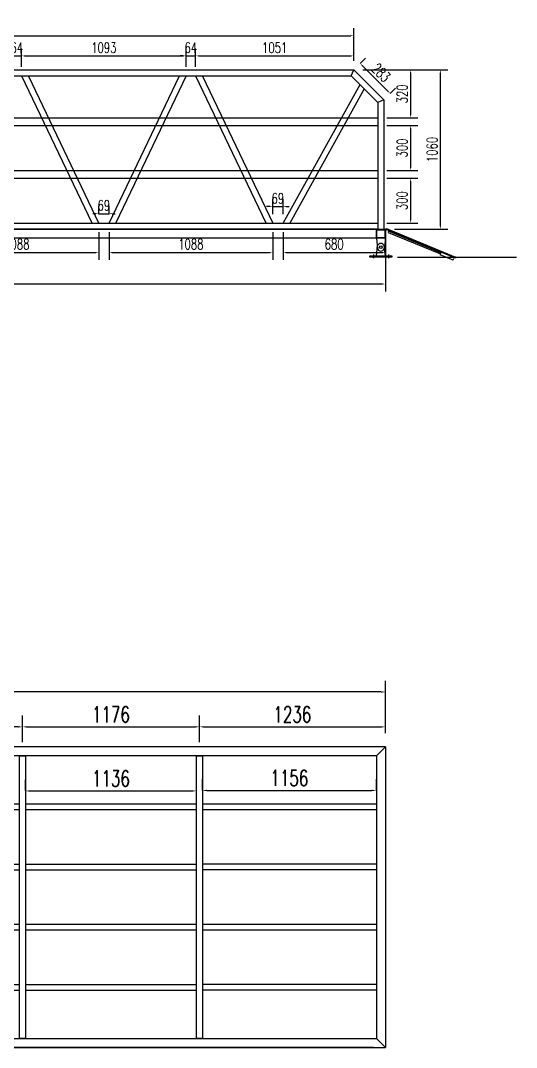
# Model space of a CAD drawing. Header units: millimetres. Extents: x -1442555 to -1216736, y 1446954 to 1531173.
# Drawn here: x -1226750 to -1223454, y 1476567 to 1483397 of the extents above; entities that cross this region are included whole.
import ezdxf

# ---------------------------------------------------------------- set-up
doc = ezdxf.new("R2010")
doc.units = ezdxf.units.MM
doc.header["$LTSCALE"] = 10
doc.linetypes.add('CENTER2', pattern=[28.575, 19.05, -3.175, 3.175, -3.175])
doc.layers.get('0').update_dxf_attribs({"linetype": 'CONTINUOUS'})
doc.layers.get('DEFPOINTS').update_dxf_attribs({"linetype": 'CONTINUOUS'})
doc.layers.add('PKNG-SIGN', color=7, linetype='CONTINUOUS')
doc.styles.add('STANDARD_T3', font='simplex.shx', dxfattribs={"width": 0.7, "bigfont": 'gbcbig.shx'})
doc.dimstyles.new('W&&20', dxfattribs={"dimtxt": 70, "dimasz": 20, "dimexe": 50, "dimexo": 60, "dimgap": 20, "dimtad": 1, "dimdec": 0, "dimzin": 0, "dimdsep": 46, "dimtxsty": 'STANDARD_T3', "dimcen": 0.09, "dimclrd": 1, "dimclre": 1, "dimclrt": 7, "dimazin": 2, "dimtfac": 1, "dimtdec": 0, "dimtix": 1, "dimtmove": 2, "dimatfit": 3, "dimfxl": 100, "dimtolj": 1, "dimtzin": 0, "dimarcsym": 0})
doc.dimstyles.new('W&&30', dxfattribs={"dimtxt": 105, "dimasz": 30, "dimexe": 75, "dimexo": 90, "dimgap": 30, "dimtad": 1, "dimdec": 0, "dimzin": 0, "dimdsep": 46, "dimtxsty": 'STANDARD_T3', "dimcen": 0.09, "dimclrd": 1, "dimclre": 1, "dimclrt": 7, "dimazin": 2, "dimtfac": 1, "dimtdec": 0, "dimtix": 1, "dimtmove": 2, "dimatfit": 3, "dimfxl": 100, "dimtolj": 1, "dimtzin": 0, "dimarcsym": 0})

# ---------------------------------------------------------------- blocks, each defined once
blk = doc.blocks.new('*D246')
at = {"color": 1, "lineweight": -2, "transparency": 16777216}
for p, q in [((-1230324.9, 1478656.8), (-1230324.9, 1479006.1)), ((-1224324.9, 1478656.8), (-1224324.9, 1479006.1)), ((-1224354.9, 1478931.1), (-1230294.9, 1478931.1))]:
    blk.add_line(p, q, dxfattribs=at)
at = {"color": 1, "transparency": 16777216}
for points in [[(-1230294.9, 1478936.1), (-1230294.9, 1478926.1), (-1230324.9, 1478931.1)], [(-1224354.9, 1478936.1), (-1224354.9, 1478926.1), (-1224324.9, 1478931.1)]]:
    blk.add_solid(points, dxfattribs=at)
at = {"layer": 'DEFPOINTS', "color": 0, "transparency": 16777216}
for p in [(-1230324.9, 1478931.1), (-1230324.9, 1478566.8), (-1224324.9, 1478566.8)]:
    blk.add_point(p, dxfattribs=at)
at = {"color": 7, "transparency": 16777216, "insert": (-1227324.9, 1479013.6), "char_height": 105, "attachment_point": 5, "style": 'STANDARD_T3'}
blk.add_mtext('\\A1;6000', dxfattribs=at)
blk = doc.blocks.new('*D192')
at = {"color": 1, "lineweight": -2, "transparency": 16777216}
for p, q in [((-1227912.9, 1478596.8), (-1227912.9, 1478774)), ((-1226736.9, 1478596.8), (-1226736.9, 1478774)), ((-1226766.9, 1478699), (-1227882.9, 1478699))]:
    blk.add_line(p, q, dxfattribs=at)
at = {"color": 1, "transparency": 16777216}
for points in [[(-1227882.9, 1478704), (-1227882.9, 1478694), (-1227912.9, 1478699)], [(-1226766.9, 1478704), (-1226766.9, 1478694), (-1226736.9, 1478699)]]:
    blk.add_solid(points, dxfattribs=at)
at = {"layer": 'DEFPOINTS', "color": 0, "transparency": 16777216}
for p in [(-1227912.9, 1478699), (-1227912.9, 1478506.8), (-1226736.9, 1478506.8)]:
    blk.add_point(p, dxfattribs=at)
at = {"color": 7, "transparency": 16777216, "insert": (-1227324.9, 1478781.5), "char_height": 105, "attachment_point": 5, "style": 'STANDARD_T3'}
blk.add_mtext('\\A1;1176', dxfattribs=at)
blk = doc.blocks.new('*U137')
blk.add_lwpolyline([(-20, 940), (20, 940), (20, -940), (-20, -940)], close=True)
blk = doc.blocks.new('*U138')
at = {"color": 0, "linetype": 'ByBlock', "lineweight": -2, "transparency": 16777216}
for p in [(0, 0), (1176, 0), (2352, 0), (3528, 0)]:
    blk.add_blockref('*U137', p, dxfattribs=at)
blk = doc.blocks.new('*D215')
at = {"color": 1, "lineweight": -2, "transparency": 16777216}
for p, q in [((-1224492.5, 1483111.2), (-1224456.9, 1483146.8)), ((-1224306.4, 1482925.6), (-1224478.1, 1483097.3)), ((-1224292.5, 1482911.2), (-1224256.9, 1482946.8))]:
    blk.add_line(p, q, dxfattribs=at)
at = {"color": 1, "transparency": 16777216}
for points in [[(-1224475.7, 1483099.6), (-1224480.5, 1483094.9), (-1224492.2, 1483111.4)], [(-1224304, 1482927.9), (-1224308.7, 1482923.2), (-1224292.2, 1482911.4)]]:
    blk.add_solid(points, dxfattribs=at)
at = {"layer": 'DEFPOINTS', "color": 0, "transparency": 16777216}
for p in [(-1224492.2, 1483111.4), (-1224534.9, 1483068.7), (-1224334.9, 1482868.7)]:
    blk.add_point(p, dxfattribs=at)
at = {"color": 7, "transparency": 16777216, "insert": (-1224353.4, 1483050.3), "char_height": 70, "attachment_point": 5, "rotation": 315, "style": 'STANDARD_T3'}
blk.add_mtext('\\A1;283', dxfattribs=at)
blk = doc.blocks.new('*D153')
at = {"color": 1, "lineweight": -2, "transparency": 16777216}
for p, q in [((-1230114.9, 1483128.7), (-1230114.9, 1483345.7)), ((-1224534.9, 1483128.7), (-1224534.9, 1483345.7)), ((-1230094.9, 1483295.7), (-1224554.9, 1483295.7))]:
    blk.add_line(p, q, dxfattribs=at)
at = {"color": 1, "transparency": 16777216}
for points in [[(-1230094.9, 1483299.1), (-1230094.9, 1483292.4), (-1230114.9, 1483295.7)], [(-1224554.9, 1483299.1), (-1224554.9, 1483292.4), (-1224534.9, 1483295.7)]]:
    blk.add_solid(points, dxfattribs=at)
at = {"layer": 'DEFPOINTS', "color": 0, "transparency": 16777216}
for p in [(-1224534.9, 1483295.7), (-1230114.9, 1483068.7), (-1224534.9, 1483068.7)]:
    blk.add_point(p, dxfattribs=at)
at = {"color": 7, "transparency": 16777216, "insert": (-1227324.9, 1483350.7), "char_height": 70, "attachment_point": 5, "style": 'STANDARD_T3'}
blk.add_mtext('\\A1;5580', dxfattribs=at)
blk = doc.blocks.new('*D156')
at = {"color": 1, "lineweight": -2, "transparency": 16777216}
for p, q in [((-1224474.9, 1483068.7), (-1224108.1, 1483068.7)), ((-1224158.1, 1483048.7), (-1224158.1, 1482768.7)), ((-1224314.9, 1482748.7), (-1224108.1, 1482748.7))]:
    blk.add_line(p, q, dxfattribs=at)
at = {"color": 1, "transparency": 16777216}
for points in [[(-1224161.4, 1483048.7), (-1224154.8, 1483048.7), (-1224158.1, 1483068.7)], [(-1224161.4, 1482768.7), (-1224154.8, 1482768.7), (-1224158.1, 1482748.7)]]:
    blk.add_solid(points, dxfattribs=at)
at = {"layer": 'DEFPOINTS', "color": 0, "transparency": 16777216}
for p in [(-1224534.9, 1483068.7), (-1224374.9, 1482748.7), (-1224158.1, 1482748.7)]:
    blk.add_point(p, dxfattribs=at)
at = {"color": 7, "transparency": 16777216, "insert": (-1224213.1, 1482908.7), "char_height": 70, "attachment_point": 5, "rotation": 90, "style": 'STANDARD_T3'}
blk.add_mtext('\\A1;320', dxfattribs=at)
blk = doc.blocks.new('*D157')
at = {"color": 1, "lineweight": -2, "transparency": 16777216}
for p, q in [((-1224314.9, 1482698.7), (-1224108.1, 1482698.7)), ((-1224158.1, 1482678.7), (-1224158.1, 1482418.7)), ((-1224314.9, 1482398.7), (-1224108.1, 1482398.7))]:
    blk.add_line(p, q, dxfattribs=at)
at = {"color": 1, "transparency": 16777216}
for points in [[(-1224161.4, 1482678.7), (-1224154.8, 1482678.7), (-1224158.1, 1482698.7)], [(-1224161.4, 1482418.7), (-1224154.8, 1482418.7), (-1224158.1, 1482398.7)]]:
    blk.add_solid(points, dxfattribs=at)
at = {"layer": 'DEFPOINTS', "color": 0, "transparency": 16777216}
for p in [(-1224374.9, 1482698.7), (-1224374.9, 1482398.7), (-1224158.1, 1482398.7)]:
    blk.add_point(p, dxfattribs=at)
at = {"color": 7, "transparency": 16777216, "insert": (-1224213.1, 1482548.7), "char_height": 70, "attachment_point": 5, "rotation": 90, "style": 'STANDARD_T3'}
blk.add_mtext('\\A1;300', dxfattribs=at)
blk = doc.blocks.new('*D158')
at = {"color": 1, "lineweight": -2, "transparency": 16777216}
for p, q in [((-1224314.9, 1482348.7), (-1224108.9, 1482348.7)), ((-1224158.9, 1482328.7), (-1224158.9, 1482068.7)), ((-1224314.9, 1482048.7), (-1224108.9, 1482048.7))]:
    blk.add_line(p, q, dxfattribs=at)
at = {"color": 1, "transparency": 16777216}
for points in [[(-1224162.3, 1482328.7), (-1224155.6, 1482328.7), (-1224158.9, 1482348.7)], [(-1224162.3, 1482068.7), (-1224155.6, 1482068.7), (-1224158.9, 1482048.7)]]:
    blk.add_solid(points, dxfattribs=at)
at = {"layer": 'DEFPOINTS', "color": 0, "transparency": 16777216}
for p in [(-1224374.9, 1482348.7), (-1224374.9, 1482048.7), (-1224158.9, 1482048.7)]:
    blk.add_point(p, dxfattribs=at)
at = {"color": 7, "transparency": 16777216, "insert": (-1224213.9, 1482198.7), "char_height": 70, "attachment_point": 5, "rotation": 90, "style": 'STANDARD_T3'}
blk.add_mtext('\\A1;300', dxfattribs=at)
blk = doc.blocks.new('*D216')
at = {"color": 1, "lineweight": -2, "transparency": 16777216}
for p, q in [((-1230324.9, 1481948.7), (-1230324.9, 1481594)), ((-1224324.9, 1481948.7), (-1224324.9, 1481594)), ((-1224344.9, 1481644), (-1230304.9, 1481644))]:
    blk.add_line(p, q, dxfattribs=at)
at = {"color": 1, "transparency": 16777216}
for points in [[(-1230304.9, 1481647.3), (-1230304.9, 1481640.7), (-1230324.9, 1481644)], [(-1224344.9, 1481647.3), (-1224344.9, 1481640.7), (-1224324.9, 1481644)]]:
    blk.add_solid(points, dxfattribs=at)
at = {"layer": 'DEFPOINTS', "color": 0, "transparency": 16777216}
for p in [(-1230324.9, 1482008.7), (-1224324.9, 1482008.7), (-1230324.9, 1481644)]:
    blk.add_point(p, dxfattribs=at)
at = {"color": 7, "transparency": 16777216, "insert": (-1227324.9, 1481699), "char_height": 70, "attachment_point": 5, "style": 'STANDARD_T3'}
blk.add_mtext('\\A1;6000', dxfattribs=at)
blk = doc.blocks.new('*D218')
at = {"color": 1, "lineweight": -2, "transparency": 16777216}
for p, q in [((-1224204, 1483068.7), (-1223909.4, 1483068.7)), ((-1223959.4, 1482028.7), (-1223959.4, 1483048.7)), ((-1224264.9, 1482008.7), (-1223909.4, 1482008.7))]:
    blk.add_line(p, q, dxfattribs=at)
at = {"color": 1, "transparency": 16777216}
for points in [[(-1223962.7, 1483048.7), (-1223956.1, 1483048.7), (-1223959.4, 1483068.7)], [(-1223962.7, 1482028.7), (-1223956.1, 1482028.7), (-1223959.4, 1482008.7)]]:
    blk.add_solid(points, dxfattribs=at)
at = {"layer": 'DEFPOINTS', "color": 0, "transparency": 16777216}
for p in [(-1224264, 1483068.7), (-1223959.4, 1483068.7), (-1224324.9, 1482008.7)]:
    blk.add_point(p, dxfattribs=at)
at = {"color": 7, "transparency": 16777216, "insert": (-1224014.4, 1482538.7), "char_height": 70, "attachment_point": 5, "rotation": 90, "style": 'STANDARD_T3'}
blk.add_mtext('\\A1;1060', dxfattribs=at)
blk = doc.blocks.new('*D219')
at = {"color": 1, "lineweight": -2, "transparency": 16777216}
for p, q in [((-1225005, 1481988.7), (-1225005, 1481804.2)), ((-1224324.9, 1481888.7), (-1224324.9, 1481804.2)), ((-1224985, 1481854.2), (-1224344.9, 1481854.2))]:
    blk.add_line(p, q, dxfattribs=at)
at = {"color": 1, "transparency": 16777216}
for points in [[(-1224985, 1481857.5), (-1224985, 1481850.8), (-1225005, 1481854.2)], [(-1224344.9, 1481857.5), (-1224344.9, 1481850.8), (-1224324.9, 1481854.2)]]:
    blk.add_solid(points, dxfattribs=at)
at = {"layer": 'DEFPOINTS', "color": 0, "transparency": 16777216}
for p in [(-1225005, 1482048.7), (-1224324.9, 1481948.7), (-1224324.9, 1481854.2)]:
    blk.add_point(p, dxfattribs=at)
at = {"color": 7, "transparency": 16777216, "insert": (-1224665, 1481909.2), "char_height": 70, "attachment_point": 5, "style": 'STANDARD_T3'}
blk.add_mtext('\\A1;680', dxfattribs=at)
blk = doc.blocks.new('*D145')
at = {"color": 1, "lineweight": -2, "transparency": 16777216}
for p, q in [((-1227318.1, 1481988.7), (-1227318.1, 1481804.2)), ((-1226230.3, 1481988.7), (-1226230.3, 1481804.2)), ((-1227298.1, 1481854.2), (-1226250.3, 1481854.2))]:
    blk.add_line(p, q, dxfattribs=at)
at = {"color": 1, "transparency": 16777216}
for points in [[(-1227298.1, 1481857.5), (-1227298.1, 1481850.8), (-1227318.1, 1481854.2)], [(-1226250.3, 1481857.5), (-1226250.3, 1481850.8), (-1226230.3, 1481854.2)]]:
    blk.add_solid(points, dxfattribs=at)
at = {"layer": 'DEFPOINTS', "color": 0, "transparency": 16777216}
for p in [(-1227318.1, 1482048.7), (-1226230.3, 1482048.7), (-1226230.3, 1481854.2)]:
    blk.add_point(p, dxfattribs=at)
at = {"color": 7, "transparency": 16777216, "insert": (-1226774.2, 1481909.2), "char_height": 70, "attachment_point": 5, "style": 'STANDARD_T3'}
blk.add_mtext('\\A1;1088', dxfattribs=at)
blk = doc.blocks.new('*D146')
at = {"color": 1, "lineweight": -2, "transparency": 16777216}
for p, q in [((-1226230.3, 1482108.7), (-1226230.3, 1482162.2)), ((-1226161.7, 1482108.7), (-1226161.7, 1482162.2)), ((-1226250.3, 1482112.2), (-1226270.3, 1482112.2)), ((-1226230.3, 1482112.2), (-1226161.7, 1482112.2)), ((-1226141.7, 1482112.2), (-1226121.7, 1482112.2))]:
    blk.add_line(p, q, dxfattribs=at)
at = {"color": 1, "transparency": 16777216}
for points in [[(-1226250.3, 1482115.6), (-1226250.3, 1482108.9), (-1226230.3, 1482112.2)], [(-1226141.7, 1482115.6), (-1226141.7, 1482108.9), (-1226161.7, 1482112.2)]]:
    blk.add_solid(points, dxfattribs=at)
at = {"layer": 'DEFPOINTS', "color": 0, "transparency": 16777216}
for p in [(-1226161.7, 1482112.2), (-1226230.3, 1482048.7), (-1226161.7, 1482048.7)]:
    blk.add_point(p, dxfattribs=at)
at = {"color": 7, "transparency": 16777216, "insert": (-1226196, 1482167.2), "char_height": 70, "attachment_point": 5, "style": 'STANDARD_T3'}
blk.add_mtext('\\A1;69', dxfattribs=at)
blk = doc.blocks.new('*D147')
at = {"color": 1, "lineweight": -2, "transparency": 16777216}
for p, q in [((-1226161.7, 1481988.7), (-1226161.7, 1481804.2)), ((-1225073.9, 1481988.7), (-1225073.9, 1481804.2)), ((-1226141.7, 1481854.2), (-1225093.9, 1481854.2))]:
    blk.add_line(p, q, dxfattribs=at)
at = {"color": 1, "transparency": 16777216}
for points in [[(-1226141.7, 1481857.5), (-1226141.7, 1481850.8), (-1226161.7, 1481854.2)], [(-1225093.9, 1481857.5), (-1225093.9, 1481850.8), (-1225073.9, 1481854.2)]]:
    blk.add_solid(points, dxfattribs=at)
at = {"layer": 'DEFPOINTS', "color": 0, "transparency": 16777216}
for p in [(-1226161.7, 1482048.7), (-1225073.9, 1482048.7), (-1225073.9, 1481854.2)]:
    blk.add_point(p, dxfattribs=at)
at = {"color": 7, "transparency": 16777216, "insert": (-1225617.8, 1481909.2), "char_height": 70, "attachment_point": 5, "style": 'STANDARD_T3'}
blk.add_mtext('\\A1;1088', dxfattribs=at)
blk = doc.blocks.new('*D148')
at = {"color": 1, "lineweight": -2, "transparency": 16777216}
for p, q in [((-1225093.9, 1482159), (-1225113.9, 1482159)), ((-1225073.9, 1482108.7), (-1225073.9, 1482209)), ((-1225073.9, 1482159), (-1225005, 1482159)), ((-1225005, 1482108.7), (-1225005, 1482209)), ((-1224985, 1482159), (-1224965, 1482159))]:
    blk.add_line(p, q, dxfattribs=at)
at = {"color": 1, "transparency": 16777216}
for points in [[(-1225093.9, 1482162.4), (-1225093.9, 1482155.7), (-1225073.9, 1482159)], [(-1224985, 1482162.4), (-1224985, 1482155.7), (-1225005, 1482159)]]:
    blk.add_solid(points, dxfattribs=at)
at = {"layer": 'DEFPOINTS', "color": 0, "transparency": 16777216}
for p in [(-1225005, 1482159), (-1225073.9, 1482048.7), (-1225005, 1482048.7)]:
    blk.add_point(p, dxfattribs=at)
at = {"color": 7, "transparency": 16777216, "insert": (-1225039.4, 1482214), "char_height": 70, "attachment_point": 5, "style": 'STANDARD_T3'}
blk.add_mtext('\\A1;69', dxfattribs=at)
blk = doc.blocks.new('*D199')
at = {"color": 1, "lineweight": -2, "transparency": 16777216}
for p, q in [((-1226806.2, 1483088.7), (-1226806.2, 1483211.5)), ((-1226742.3, 1483088.7), (-1226742.3, 1483211.5)), ((-1226826.2, 1483161.5), (-1226846.2, 1483161.5)), ((-1226806.2, 1483161.5), (-1226742.3, 1483161.5)), ((-1226722.3, 1483161.5), (-1226702.3, 1483161.5))]:
    blk.add_line(p, q, dxfattribs=at)
at = {"color": 1, "transparency": 16777216}
for points in [[(-1226826.2, 1483164.9), (-1226826.2, 1483158.2), (-1226806.2, 1483161.5)], [(-1226722.3, 1483164.9), (-1226722.3, 1483158.2), (-1226742.3, 1483161.5)]]:
    blk.add_solid(points, dxfattribs=at)
at = {"layer": 'DEFPOINTS', "color": 0, "transparency": 16777216}
for p in [(-1226742.3, 1483161.5), (-1226806.2, 1483028.7), (-1226742.3, 1483028.7)]:
    blk.add_point(p, dxfattribs=at)
at = {"color": 7, "transparency": 16777216, "insert": (-1226774.2, 1483216.5), "char_height": 70, "attachment_point": 5, "style": 'STANDARD_T3'}
blk.add_mtext('\\A1;64', dxfattribs=at)
blk = doc.blocks.new('*D200')
at = {"color": 1, "lineweight": -2, "transparency": 16777216}
for p, q in [((-1226742.3, 1483088.7), (-1226742.3, 1483211.5)), ((-1225649.7, 1483088.7), (-1225649.7, 1483211.5)), ((-1226722.3, 1483161.5), (-1225669.7, 1483161.5))]:
    blk.add_line(p, q, dxfattribs=at)
at = {"color": 1, "transparency": 16777216}
for points in [[(-1226722.3, 1483164.9), (-1226722.3, 1483158.2), (-1226742.3, 1483161.5)], [(-1225669.7, 1483164.9), (-1225669.7, 1483158.2), (-1225649.7, 1483161.5)]]:
    blk.add_solid(points, dxfattribs=at)
at = {"layer": 'DEFPOINTS', "color": 0, "transparency": 16777216}
for p in [(-1225649.7, 1483161.5), (-1226742.3, 1483028.7), (-1225649.7, 1483028.7)]:
    blk.add_point(p, dxfattribs=at)
at = {"color": 7, "transparency": 16777216, "insert": (-1226196, 1483216.5), "char_height": 70, "attachment_point": 5, "style": 'STANDARD_T3'}
blk.add_mtext('\\A1;1093', dxfattribs=at)
blk = doc.blocks.new('*D201')
at = {"color": 1, "lineweight": -2, "transparency": 16777216}
for p, q in [((-1225649.7, 1483088.7), (-1225649.7, 1483211.5)), ((-1225585.8, 1483088.7), (-1225585.8, 1483211.5)), ((-1225669.7, 1483161.5), (-1225689.7, 1483161.5)), ((-1225649.7, 1483161.5), (-1225585.8, 1483161.5)), ((-1225565.8, 1483161.5), (-1225545.8, 1483161.5))]:
    blk.add_line(p, q, dxfattribs=at)
at = {"color": 1, "transparency": 16777216}
for points in [[(-1225669.7, 1483164.9), (-1225669.7, 1483158.2), (-1225649.7, 1483161.5)], [(-1225565.8, 1483164.9), (-1225565.8, 1483158.2), (-1225585.8, 1483161.5)]]:
    blk.add_solid(points, dxfattribs=at)
at = {"layer": 'DEFPOINTS', "color": 0, "transparency": 16777216}
for p in [(-1225585.8, 1483161.5), (-1225649.7, 1483028.7), (-1225585.8, 1483028.7)]:
    blk.add_point(p, dxfattribs=at)
at = {"color": 7, "transparency": 16777216, "insert": (-1225617.8, 1483216.5), "char_height": 70, "attachment_point": 5, "style": 'STANDARD_T3'}
blk.add_mtext('\\A1;64', dxfattribs=at)
blk = doc.blocks.new('*D202')
at = {"color": 1, "lineweight": -2, "transparency": 16777216}
for p, q in [((-1225585.8, 1483088.7), (-1225585.8, 1483211.5)), ((-1224534.9, 1483128.7), (-1224534.9, 1483211.5)), ((-1225565.8, 1483161.5), (-1224554.9, 1483161.5))]:
    blk.add_line(p, q, dxfattribs=at)
at = {"color": 1, "transparency": 16777216}
for points in [[(-1225565.8, 1483164.9), (-1225565.8, 1483158.2), (-1225585.8, 1483161.5)], [(-1224554.9, 1483164.9), (-1224554.9, 1483158.2), (-1224534.9, 1483161.5)]]:
    blk.add_solid(points, dxfattribs=at)
at = {"layer": 'DEFPOINTS', "color": 0, "transparency": 16777216}
for p in [(-1224534.9, 1483161.5), (-1224534.9, 1483068.7), (-1225585.8, 1483028.7)]:
    blk.add_point(p, dxfattribs=at)
at = {"color": 7, "transparency": 16777216, "insert": (-1225060.4, 1483216.5), "char_height": 70, "attachment_point": 5, "style": 'STANDARD_T3'}
blk.add_mtext('\\A1;1051', dxfattribs=at)
blk = doc.blocks.new('*U135')
for points in [[(-1784, -19.8), (-2940, -19.8), (-2940, 20.2), (-1784, 20.2)], [(-1744, 19.5), (-608, 19.5)], [(-568, 19.5), (568, 19.5)], [(608, 19.5), (1744, 19.5)], [(1784, 20.5), (2940, 20.5), (2940, -19.5), (1784, -19.5)], [(-608, -20.5), (-1744, -20.5)], [(568, -20.5), (-568, -20.5)], [(1744, -20.5), (608, -20.5)]]:
    blk.add_lwpolyline(points)
blk = doc.blocks.new('*U136')
at = {"layer": 'PKNG-SIGN', "color": 0, "linetype": 'ByBlock', "lineweight": -2, "transparency": 16777216}
for p in [(0, 1200), (0, 800), (0, 400), (0, 0)]:
    blk.add_blockref('*U135', p, dxfattribs=at)
blk = doc.blocks.new('*D205')
at = {"color": 1, "lineweight": -2, "transparency": 16777216}
for p, q in [((-1226736.9, 1478596.8), (-1226736.9, 1478774)), ((-1225560.9, 1478596.8), (-1225560.9, 1478774)), ((-1226706.9, 1478699), (-1225590.9, 1478699))]:
    blk.add_line(p, q, dxfattribs=at)
at = {"color": 1, "transparency": 16777216}
for points in [[(-1226706.9, 1478704), (-1226706.9, 1478694), (-1226736.9, 1478699)], [(-1225590.9, 1478704), (-1225590.9, 1478694), (-1225560.9, 1478699)]]:
    blk.add_solid(points, dxfattribs=at)
at = {"layer": 'DEFPOINTS', "color": 0, "transparency": 16777216}
for p in [(-1225560.9, 1478699), (-1226736.9, 1478506.8), (-1225560.9, 1478506.8)]:
    blk.add_point(p, dxfattribs=at)
at = {"color": 7, "transparency": 16777216, "insert": (-1226148.9, 1478781.5), "char_height": 105, "attachment_point": 5, "style": 'STANDARD_T3'}
blk.add_mtext('\\A1;1176', dxfattribs=at)
blk = doc.blocks.new('*D206')
at = {"color": 1, "lineweight": -2, "transparency": 16777216}
for p, q in [((-1225560.9, 1478596.8), (-1225560.9, 1478774)), ((-1224324.9, 1478656.8), (-1224324.9, 1478774)), ((-1225530.9, 1478699), (-1224354.9, 1478699))]:
    blk.add_line(p, q, dxfattribs=at)
at = {"color": 1, "transparency": 16777216}
for points in [[(-1225530.9, 1478704), (-1225530.9, 1478694), (-1225560.9, 1478699)], [(-1224354.9, 1478704), (-1224354.9, 1478694), (-1224324.9, 1478699)]]:
    blk.add_solid(points, dxfattribs=at)
at = {"layer": 'DEFPOINTS', "color": 0, "transparency": 16777216}
for p in [(-1224324.9, 1478699), (-1224324.9, 1478566.8), (-1225560.9, 1478506.8)]:
    blk.add_point(p, dxfattribs=at)
at = {"color": 7, "transparency": 16777216, "insert": (-1224942.9, 1478781.5), "char_height": 105, "attachment_point": 5, "style": 'STANDARD_T3'}
blk.add_mtext('\\A1;1236', dxfattribs=at)
blk = doc.blocks.new('*D207')
at = {"layer": 'DEFPOINTS', "color": 0, "transparency": 16777216}
for p in [(-1225580.9, 1478272.8), (-1226716.9, 1478186.3), (-1225580.9, 1478146.3)]:
    blk.add_point(p, dxfattribs=at)
at = {"layer": 'PKNG-SIGN', "color": 1, "lineweight": -2, "transparency": 16777216}
for p, q in [((-1226716.9, 1478276.3), (-1226716.9, 1478347.8)), ((-1225580.9, 1478236.3), (-1225580.9, 1478347.8)), ((-1226686.9, 1478272.8), (-1225610.9, 1478272.8))]:
    blk.add_line(p, q, dxfattribs=at)
at = {"layer": 'PKNG-SIGN', "color": 1, "transparency": 16777216}
for points in [[(-1226686.9, 1478277.8), (-1226686.9, 1478267.8), (-1226716.9, 1478272.8)], [(-1225610.9, 1478277.8), (-1225610.9, 1478267.8), (-1225580.9, 1478272.8)]]:
    blk.add_solid(points, dxfattribs=at)
at = {"layer": 'PKNG-SIGN', "color": 7, "transparency": 16777216, "insert": (-1226148.9, 1478355.3), "char_height": 105, "attachment_point": 5, "style": 'STANDARD_T3'}
blk.add_mtext('\\A1;1136', dxfattribs=at)
blk = doc.blocks.new('*D208')
at = {"layer": 'DEFPOINTS', "color": 0, "transparency": 16777216}
for p in [(-1224384.9, 1478276.2), (-1225540.9, 1478187.2), (-1224384.9, 1478187.2)]:
    blk.add_point(p, dxfattribs=at)
at = {"layer": 'PKNG-SIGN', "color": 1, "lineweight": -2, "transparency": 16777216}
for p, q in [((-1225540.9, 1478277.2), (-1225540.9, 1478351.2)), ((-1224384.9, 1478277.2), (-1224384.9, 1478351.2)), ((-1225510.9, 1478276.2), (-1224414.9, 1478276.2))]:
    blk.add_line(p, q, dxfattribs=at)
at = {"layer": 'PKNG-SIGN', "color": 1, "transparency": 16777216}
for points in [[(-1225510.9, 1478281.2), (-1225510.9, 1478271.2), (-1225540.9, 1478276.2)], [(-1224414.9, 1478281.2), (-1224414.9, 1478271.2), (-1224384.9, 1478276.2)]]:
    blk.add_solid(points, dxfattribs=at)
at = {"layer": 'PKNG-SIGN', "color": 7, "transparency": 16777216, "insert": (-1224962.9, 1478358.7), "char_height": 105, "attachment_point": 5, "style": 'STANDARD_T3'}
blk.add_mtext('\\A1;1156', dxfattribs=at)

msp = doc.modelspace()

# ---------------------------------------------------------------- linework, layer by layer
at = {"color": 4}
for p, q in [((-1224551.5, 1483028.7), (-1224534.9, 1483068.7)), ((-1224334.9, 1482868.7), (-1224374.9, 1482852.2))]:
    msp.add_line(p, q, dxfattribs=at)
at = {"color": 0}
for p, q in [((-1226742.3, 1483028.7), (-1226276.3, 1482050.9)), ((-1226696.2, 1483026.6), (-1226229.3, 1482046.6)), ((-1225695.7, 1483026.6), (-1226162.7, 1482046.6)), ((-1225649.7, 1483028.7), (-1226115.6, 1482050.9)), ((-1225585.8, 1483028.7), (-1225119.9, 1482050.9)), ((-1225539.8, 1483026.6), (-1225073.9, 1482048.7)), ((-1225005, 1482048.7), (-1224493, 1482972.2)), ((-1224957, 1482051.1), (-1224465.3, 1482940.5)), ((-1230274.9, 1482748.7), (-1224374.9, 1482748.7)), ((-1230274.9, 1482698.7), (-1224374.9, 1482698.7)), ((-1230274.9, 1482398.7), (-1224374.9, 1482398.7)), ((-1230274.9, 1482348.7), (-1224374.9, 1482348.7))]:
    msp.add_line(p, q, dxfattribs=at)
at = {"color": 3}
for p, q in [((-1230324.9, 1482008.7), (-1224379.9, 1482008.7)), ((-1224324.9, 1481928.7), (-1224324.9, 1482008.7)), ((-1224324.9, 1481928.7), (-1224324.9, 1481979.7)), ((-1224324.9, 1478566.8), (-1230324.9, 1478566.8)), ((-1224384.9, 1478506.8), (-1224324.9, 1478566.8)), ((-1224324.9, 1478566.8), (-1224324.9, 1476566.8)), ((-1224384.9, 1478506.8), (-1230264.9, 1478506.8)), ((-1224384.9, 1478506.8), (-1224384.9, 1476626.8)), ((-1230264.9, 1476626.8), (-1224384.9, 1476626.8)), ((-1224384.9, 1476626.8), (-1224324.9, 1476566.8)), ((-1230324.9, 1476566.8), (-1224324.9, 1476566.8)), ((-1224404.9, 1476566.8), (-1228324.9, 1476566.8))]:
    msp.add_line(p, q, dxfattribs=at)
at = {"color": 3, "lineweight": 5}
for p in [(-1224324.9, 1481928.7), (-1224324.9, 1481948.7)]:
    msp.add_line(p, (-1224324.9, 1482008.7), dxfattribs=at)
for p, q in [((-1224324.9, 1481948.7), (-1224384.9, 1481948.7)), ((-1224384.9, 1481948.7), (-1224377.4, 1481877.7)), ((-1224324.9, 1481948.7), (-1224332.5, 1481877.7)), ((-1224384.9, 1481828.7), (-1224377.4, 1481899.8)), ((-1224324.9, 1481828.7), (-1224332.5, 1481899.8)), ((-1224314.9, 1481828.7), (-1224394.9, 1481828.7)), ((-1224314.9, 1481828.7), (-1224394.9, 1481828.7)), ((-1224324.9, 1481828.7), (-1224384.9, 1481828.7)), ((-1223875, 1481802.5), (-1223960.9, 1481838.1))]:
    msp.add_line(p, q)
at = {"color": 3, "linetype": 'CENTER2'}
for p, q in [((-1224404.9, 1481839.7), (-1224404.9, 1481815.4)), ((-1224304.9, 1481839.7), (-1224304.9, 1481815.4))]:
    msp.add_line(p, q, dxfattribs=at)
at = {"lineweight": 5}
for p, q in [((-1223954.5, 1481856.1), (-1223961.4, 1481839.4)), ((-1223866.7, 1481819.8), (-1223873.6, 1481803))]:
    msp.add_line(p, q, dxfattribs=at)
at = {"color": 4}
for points in [[(-1230114.9, 1483068.7), (-1224534.9, 1483068.7), (-1224334.9, 1482868.7), (-1224334.9, 1482008.7)], [(-1230098.4, 1483028.7), (-1224551.5, 1483028.7), (-1224374.9, 1482852.2), (-1224374.9, 1482008.7)], [(-1224379.9, 1482008.7), (-1230274.9, 1482008.7), (-1230274.9, 1482048.7), (-1224374.9, 1482048.7)]]:
    msp.add_lwpolyline(points, dxfattribs=at)
at = {"color": 3}
msp.add_lwpolyline([(-1224379.9, 1481948.7), (-1230324.9, 1481948.7), (-1230324.9, 1482008.7), (-1224379.9, 1482008.7)], dxfattribs=at)
for points in [[(-1224384.9, 1482008.7), (-1224324.9, 1482008.7), (-1224324.9, 1481948.7), (-1224384.9, 1481948.7)], [(-1224381.9, 1482005.7), (-1224327.9, 1482005.7), (-1224327.9, 1481951.7), (-1224381.9, 1481951.7)], [(-1223954.5, 1481856.1), (-1224301.9, 1482000), (-1224306.9, 1481988), (-1223959.5, 1481844.1)], [(-1224279.9, 1481828.7), (-1224429.9, 1481828.7), (-1224429.9, 1481824.7), (-1224279.9, 1481824.7)], [(-1224412.9, 1481828.7), (-1224396.9, 1481828.7), (-1224396.9, 1481824.7), (-1224412.9, 1481824.7)], [(-1224312.9, 1481828.7), (-1224296.9, 1481828.7), (-1224296.9, 1481824.7), (-1224312.9, 1481824.7)]]:
    msp.add_lwpolyline(points, close=True)
msp.add_lwpolyline([(-1223856.9, 1481820), (-1223858, 1481817.2, -0.414214), (-1223859.3, 1481816.7), (-1224319, 1482007.1, -0.416514), (-1224319.6, 1482008.4), (-1224318, 1482012.1, -0.411917), (-1224316.7, 1482012.6), (-1223858, 1481822.6)], format="xyb")
for points in [[(-1223956.4, 1481851.5), (-1224303.8, 1481995.4)], [(-1224244.9, 1481823.7), (-1223453.7, 1481823.7)]]:
    msp.add_lwpolyline(points)
msp.add_circle((-1224354.9, 1481888.7), 9)
msp.add_circle((-1224354.9, 1481888.7), 9)
msp.add_circle((-1224354.9, 1481888.7), 9)
msp.add_circle((-1224354.9, 1481888.7), 9)
for centre, radius, start, end in [((-1224354.9, 1481888.7), 25, 26.19556, 153.80444), ((-1224354.9, 1481888.7), 25, 206.19556, 333.80444), ((-1223874.6, 1481803.4), 1, 247.50372, 337.50372), ((-1223858.7, 1481820.8), 2, 337.50372, 67.50372)]:
    msp.add_arc(centre, radius, start, end)
at = {"lineweight": 5}
msp.add_arc((-1223960.5, 1481839), 1, 157.50372, 247.50372, dxfattribs=at)

# ---------------------------------------------------------------- block references
at = {"color": 2}
msp.add_blockref('*U138', (-1229088.9, 1477566.8), dxfattribs=at)
at = {"layer": 'PKNG-SIGN', "color": 1}
msp.add_blockref('*U136', (-1227324.9, 1476966.7), dxfattribs=at)

# ---------------------------------------------------------------- dimensions: what is measured, and where the dimension line sits
for p1, distance, picture, middle in [((-1230114.9, 1483068.7), 227, '*D153', (-1227324.9, 1483350.7)), ((-1224334.9, 1482868.7), -60.4, '*D215', (-1224353.4, 1483050.3))]:
    dim = msp.add_aligned_dim(p1=p1, p2=(-1224534.9, 1483068.7), distance=distance, dimstyle='W&&20')
    dim.commit()
    dim.dimension.update_dxf_attribs({"geometry": picture, "text_midpoint": middle})
for base, p1, p2, dimstyle, picture, middle in [((-1226742.3, 1483161.5), (-1226806.2, 1483028.7), (-1226742.3, 1483028.7), 'W&&20', '*D199', (-1226774.2, 1483216.5)), ((-1225649.7, 1483161.5), (-1226742.3, 1483028.7), (-1225649.7, 1483028.7), 'W&&20', '*D200', (-1226196, 1483216.5)), ((-1225585.8, 1483161.5), (-1225649.7, 1483028.7), (-1225585.8, 1483028.7), 'W&&20', '*D201', (-1225617.8, 1483216.5)), ((-1224534.9, 1483161.5), (-1225585.8, 1483028.7), (-1224534.9, 1483068.7), 'W&&20', '*D202', (-1225060.4, 1483216.5)), ((-1226161.7, 1482112.2), (-1226230.3, 1482048.7), (-1226161.7, 1482048.7), 'W&&20', '*D146', (-1226196, 1482167.2)), ((-1225005, 1482159), (-1225073.9, 1482048.7), (-1225005, 1482048.7), 'W&&20', '*D148', (-1225039.4, 1482214)), ((-1230324.9, 1481644), (-1224324.9, 1482008.7), (-1230324.9, 1482008.7), 'W&&20', '*D216', (-1227324.9, 1481699)), ((-1226230.3, 1481854.2), (-1227318.1, 1482048.7), (-1226230.3, 1482048.7), 'W&&20', '*D145', (-1226774.2, 1481909.2)), ((-1225073.9, 1481854.2), (-1226161.7, 1482048.7), (-1225073.9, 1482048.7), 'W&&20', '*D147', (-1225617.8, 1481909.2)), ((-1224324.9, 1481854.2), (-1225005, 1482048.7), (-1224324.9, 1481948.7), 'W&&20', '*D219', (-1224665, 1481909.2)), ((-1230324.9, 1478931.1), (-1224324.9, 1478566.8), (-1230324.9, 1478566.8), 'W&&30', '*D246', (-1227324.9, 1479013.6))]:
    dim = msp.add_linear_dim(base=base, p1=p1, p2=p2, dimstyle=dimstyle)
    dim.commit()
    dim.dimension.update_dxf_attribs({"geometry": picture, "text_midpoint": middle})
for base, p1, p2, angle, dimstyle, picture, middle in [((-1224158.1, 1482748.7), (-1224534.9, 1483068.7), (-1224374.9, 1482748.7), 90, 'W&&20', '*D156', (-1224213.1, 1482908.7)), ((-1223959.4, 1483068.7), (-1224324.9, 1482008.7), (-1224264, 1483068.7), 90, 'W&&20', '*D218', (-1224014.4, 1482538.7)), ((-1224158.1, 1482398.7), (-1224374.9, 1482698.7), (-1224374.9, 1482398.7), 90, 'W&&20', '*D157', (-1224213.1, 1482548.7)), ((-1224158.9, 1482048.7), (-1224374.9, 1482348.7), (-1224374.9, 1482048.7), 90, 'W&&20', '*D158', (-1224213.9, 1482198.7)), ((-1227912.9, 1478699), (-1226736.9, 1478506.8), (-1227912.9, 1478506.8), 180, 'W&&30', '*D192', (-1227324.9, 1478781.5))]:
    dim = msp.add_linear_dim(base=base, p1=p1, p2=p2, angle=angle, dimstyle=dimstyle)
    dim.commit()
    dim.dimension.update_dxf_attribs({"geometry": picture, "text_midpoint": middle})
at = {"color": 1}
for base, p1, p2, picture, middle in [((-1225560.9, 1478699), (-1226736.9, 1478506.8), (-1225560.9, 1478506.8), '*D205', (-1226148.9, 1478781.5)), ((-1224324.9, 1478699), (-1225560.9, 1478506.8), (-1224324.9, 1478566.8), '*D206', (-1224942.9, 1478781.5))]:
    dim = msp.add_linear_dim(base=base, p1=p1, p2=p2, angle=180, dimstyle='W&&30', dxfattribs=at)
    dim.commit()
    dim.dimension.update_dxf_attribs({"geometry": picture, "text_midpoint": middle})
at = {"layer": 'PKNG-SIGN', "color": 1}
for base, p1, p2, picture, middle in [((-1225580.9, 1478272.8), (-1226716.9, 1478186.3), (-1225580.9, 1478146.3), '*D207', (-1226148.9, 1478355.3)), ((-1224384.9, 1478276.2), (-1225540.9, 1478187.2), (-1224384.9, 1478187.2), '*D208', (-1224962.9, 1478358.7))]:
    dim = msp.add_linear_dim(base=base, p1=p1, p2=p2, dimstyle='W&&30', dxfattribs=at)
    dim.commit()
    dim.dimension.update_dxf_attribs({"geometry": picture, "text_midpoint": middle})

doc.saveas('drawing.dxf')
